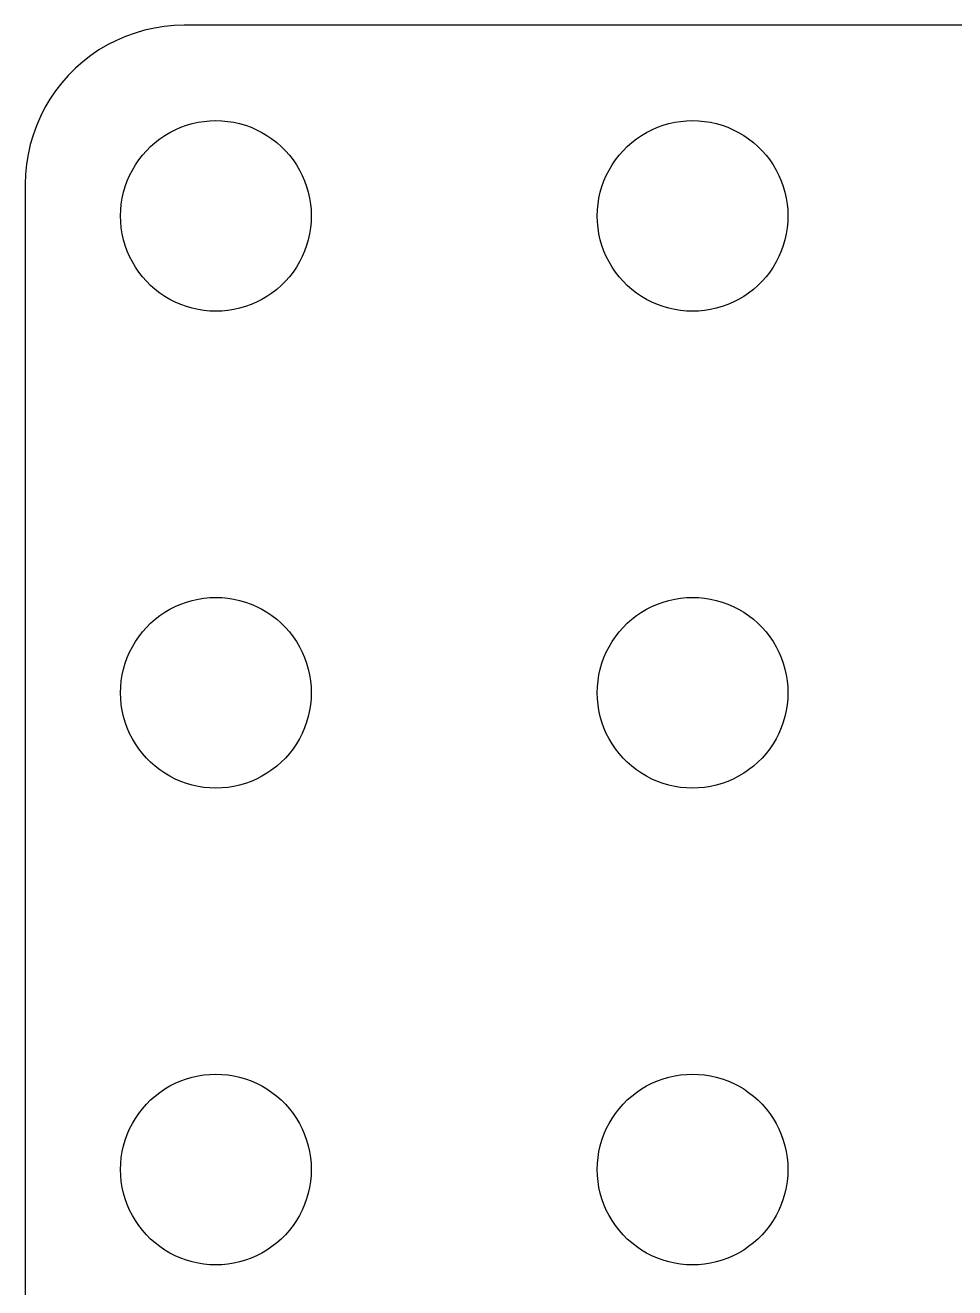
# Model space of a CAD drawing. Header units: metres. Extents: x -58 to 58, y -36 to 36.
# Drawn here: x -58.5 to -29.25, y -3.72 to 36 of the extents above; entities that cross this region are included whole.
import ezdxf

# ---------------------------------------------------------------- set-up
doc = ezdxf.new("R2010")
doc.units = ezdxf.units.M

msp = doc.modelspace()

# ---------------------------------------------------------------- linework, layer by layer
for p, q in [((-55.0451, 35.7553), (-55.3406, 35.6489)), ((-54.7435, 35.8429), (-55.0451, 35.7553)), ((-54.4369, 35.9114), (-54.7435, 35.8429)), ((-54.1267, 35.9606), (-54.4369, 35.9114)), ((-53.8139, 35.9901), (-54.1267, 35.9606)), ((-53.5, 36), (-53.8139, 35.9901)), ((53.5, 36), (-53.5, 36)), ((-55.9088, 35.3815), (-56.1791, 35.2216)), ((-55.6289, 35.5241), (-55.9088, 35.3815)), ((-55.3406, 35.6489), (-55.6289, 35.5241)), ((-56.4389, 35.0451), (-56.6871, 34.8526)), ((-56.1791, 35.2216), (-56.4389, 35.0451)), ((-56.9227, 34.6448), (-57.1448, 34.4227)), ((-56.6871, 34.8526), (-56.9227, 34.6448)), ((-57.3526, 34.1871), (-57.5451, 33.9389)), ((-57.1448, 34.4227), (-57.3526, 34.1871)), ((-57.5451, 33.9389), (-57.7216, 33.6791)), ((-57.8815, 33.4088), (-58.0241, 33.1289)), ((-57.7216, 33.6791), (-57.8815, 33.4088)), ((-58.0241, 33.1289), (-58.1489, 32.8406)), ((-53.0621, 32.9469), (-52.876, 32.9763)), ((-52.876, 32.9763), (-52.6884, 32.9941)), ((-52.6884, 32.9941), (-52.5, 33)), ((-52.5, 33), (-52.3116, 32.9941)), ((-52.3116, 32.9941), (-52.124, 32.9763)), ((-52.124, 32.9763), (-51.9379, 32.9469)), ((-38.0621, 32.9469), (-37.876, 32.9763)), ((-37.876, 32.9763), (-37.6884, 32.9941)), ((-37.6884, 32.9941), (-37.5, 33)), ((-37.5, 33), (-37.3116, 32.9941)), ((-37.3116, 32.9941), (-37.124, 32.9763)), ((-37.124, 32.9763), (-36.9379, 32.9469)), ((-58.1489, 32.8406), (-58.2553, 32.5451)), ((-54.1075, 32.533), (-53.9453, 32.6289)), ((-53.9453, 32.6289), (-53.7773, 32.7145)), ((-53.7773, 32.7145), (-53.6044, 32.7893)), ((-53.6044, 32.7893), (-53.427, 32.8532)), ((-53.427, 32.8532), (-53.2461, 32.9057)), ((-53.2461, 32.9057), (-53.0621, 32.9469)), ((-51.9379, 32.9469), (-51.7539, 32.9057)), ((-51.7539, 32.9057), (-51.5729, 32.8532)), ((-51.5729, 32.8532), (-51.3956, 32.7893)), ((-51.3956, 32.7893), (-51.2227, 32.7145)), ((-51.2227, 32.7145), (-51.0547, 32.6289)), ((-51.0547, 32.6289), (-50.8925, 32.533)), ((-39.1075, 32.533), (-38.9453, 32.6289)), ((-38.9453, 32.6289), (-38.7773, 32.7145)), ((-38.7773, 32.7145), (-38.6044, 32.7893)), ((-38.6044, 32.7893), (-38.427, 32.8532)), ((-38.427, 32.8532), (-38.2461, 32.9057)), ((-38.2461, 32.9057), (-38.0621, 32.9469)), ((-36.9379, 32.9469), (-36.7539, 32.9057)), ((-36.7539, 32.9057), (-36.5729, 32.8532)), ((-36.5729, 32.8532), (-36.3956, 32.7893)), ((-36.3956, 32.7893), (-36.2227, 32.7145)), ((-36.2227, 32.7145), (-36.0547, 32.6289)), ((-36.0547, 32.6289), (-35.8925, 32.533)), ((-58.3429, 32.2435), (-58.4114, 31.9369)), ((-58.2553, 32.5451), (-58.3429, 32.2435)), ((-54.6869, 32.0536), (-54.5536, 32.1869)), ((-54.5536, 32.1869), (-54.4123, 32.3115)), ((-54.4123, 32.3115), (-54.2634, 32.427)), ((-54.2634, 32.427), (-54.1075, 32.533)), ((-50.8925, 32.533), (-50.7366, 32.427)), ((-50.7366, 32.427), (-50.5877, 32.3115)), ((-50.5877, 32.3115), (-50.4464, 32.1869)), ((-50.4464, 32.1869), (-50.3131, 32.0536)), ((-39.6869, 32.0536), (-39.5536, 32.1869)), ((-39.5536, 32.1869), (-39.4123, 32.3115)), ((-39.4123, 32.3115), (-39.2634, 32.427)), ((-39.2634, 32.427), (-39.1075, 32.533)), ((-35.8925, 32.533), (-35.7366, 32.427)), ((-35.7366, 32.427), (-35.5877, 32.3115)), ((-35.5877, 32.3115), (-35.4464, 32.1869)), ((-35.4464, 32.1869), (-35.3131, 32.0536)), ((-58.4114, 31.9369), (-58.4606, 31.6267)), ((-54.927, 31.7634), (-54.8115, 31.9123)), ((-54.8115, 31.9123), (-54.6869, 32.0536)), ((-50.3131, 32.0536), (-50.1885, 31.9123)), ((-50.1885, 31.9123), (-50.0729, 31.7634)), ((-39.927, 31.7634), (-39.8115, 31.9123)), ((-39.8115, 31.9123), (-39.6869, 32.0536)), ((-35.3131, 32.0536), (-35.1885, 31.9123)), ((-35.1885, 31.9123), (-35.0729, 31.7634)), ((-58.4606, 31.6267), (-58.4901, 31.3139)), ((-55.2145, 31.2773), (-55.1289, 31.4453)), ((-55.1289, 31.4453), (-55.033, 31.6075)), ((-55.033, 31.6075), (-54.927, 31.7634)), ((-50.0729, 31.7634), (-49.967, 31.6075)), ((-49.967, 31.6075), (-49.8711, 31.4453)), ((-49.8711, 31.4453), (-49.7855, 31.2773)), ((-40.2145, 31.2773), (-40.1289, 31.4453)), ((-40.1289, 31.4453), (-40.033, 31.6075)), ((-40.033, 31.6075), (-39.927, 31.7634)), ((-35.0729, 31.7634), (-34.967, 31.6075)), ((-34.967, 31.6075), (-34.8711, 31.4453)), ((-34.8711, 31.4453), (-34.7855, 31.2773)), ((-58.4901, 31.3139), (-58.5, 31)), ((-58.5, 31), (-58.5, -31)), ((-55.3532, 30.927), (-55.2893, 31.1044)), ((-55.2893, 31.1044), (-55.2145, 31.2773)), ((-49.7855, 31.2773), (-49.7107, 31.1044)), ((-49.7107, 31.1044), (-49.6468, 30.927)), ((-40.3532, 30.927), (-40.2893, 31.1044)), ((-40.2893, 31.1044), (-40.2145, 31.2773)), ((-34.7855, 31.2773), (-34.7107, 31.1044)), ((-34.7107, 31.1044), (-34.6468, 30.927)), ((-55.4469, 30.5621), (-55.4057, 30.7461)), ((-55.4057, 30.7461), (-55.3532, 30.927)), ((-49.6468, 30.927), (-49.5942, 30.7461)), ((-49.5942, 30.7461), (-49.5531, 30.5621)), ((-40.4469, 30.5621), (-40.4057, 30.7461)), ((-40.4057, 30.7461), (-40.3532, 30.927)), ((-34.6468, 30.927), (-34.5942, 30.7461)), ((-34.5942, 30.7461), (-34.5531, 30.5621)), ((-55.5, 30), (-55.4941, 30.1884)), ((-55.4941, 30.1884), (-55.4763, 30.376)), ((-55.4763, 30.376), (-55.4469, 30.5621)), ((-49.5531, 30.5621), (-49.5237, 30.376)), ((-49.5237, 30.376), (-49.5059, 30.1884)), ((-49.5059, 30.1884), (-49.5, 30)), ((-40.5, 30), (-40.4941, 30.1884)), ((-40.4941, 30.1884), (-40.4763, 30.376)), ((-40.4763, 30.376), (-40.4469, 30.5621)), ((-34.5531, 30.5621), (-34.5237, 30.376)), ((-34.5237, 30.376), (-34.5059, 30.1884)), ((-34.5059, 30.1884), (-34.5, 30)), ((-55.4941, 29.8116), (-55.5, 30)), ((-55.4763, 29.624), (-55.4941, 29.8116)), ((-49.5059, 29.8116), (-49.5237, 29.624)), ((-49.5, 30), (-49.5059, 29.8116)), ((-40.4941, 29.8116), (-40.5, 30)), ((-40.4763, 29.624), (-40.4941, 29.8116)), ((-34.5059, 29.8116), (-34.5237, 29.624)), ((-34.5, 30), (-34.5059, 29.8116)), ((-55.4469, 29.4379), (-55.4763, 29.624)), ((-55.4057, 29.2539), (-55.4469, 29.4379)), ((-49.5531, 29.4379), (-49.5942, 29.2539)), ((-49.5237, 29.624), (-49.5531, 29.4379)), ((-40.4469, 29.4379), (-40.4763, 29.624)), ((-40.4057, 29.2539), (-40.4469, 29.4379)), ((-34.5531, 29.4379), (-34.5942, 29.2539)), ((-34.5237, 29.624), (-34.5531, 29.4379)), ((-55.3532, 29.0729), (-55.4057, 29.2539)), ((-55.2893, 28.8956), (-55.3532, 29.0729)), ((-49.6468, 29.0729), (-49.7107, 28.8956)), ((-49.5942, 29.2539), (-49.6468, 29.0729)), ((-40.3532, 29.0729), (-40.4057, 29.2539)), ((-40.2893, 28.8956), (-40.3532, 29.0729)), ((-34.6468, 29.0729), (-34.7107, 28.8956)), ((-34.5942, 29.2539), (-34.6468, 29.0729)), ((-55.2145, 28.7227), (-55.2893, 28.8956)), ((-55.1289, 28.5547), (-55.2145, 28.7227)), ((-49.7855, 28.7227), (-49.8711, 28.5547)), ((-49.7107, 28.8956), (-49.7855, 28.7227)), ((-40.2145, 28.7227), (-40.2893, 28.8956)), ((-40.1289, 28.5547), (-40.2145, 28.7227)), ((-34.7855, 28.7227), (-34.8711, 28.5547)), ((-34.7107, 28.8956), (-34.7855, 28.7227)), ((-55.033, 28.3925), (-55.1289, 28.5547)), ((-54.927, 28.2366), (-55.033, 28.3925)), ((-54.8115, 28.0877), (-54.927, 28.2366)), ((-50.0729, 28.2366), (-50.1885, 28.0877)), ((-49.967, 28.3925), (-50.0729, 28.2366)), ((-49.8711, 28.5547), (-49.967, 28.3925)), ((-40.033, 28.3925), (-40.1289, 28.5547)), ((-39.927, 28.2366), (-40.033, 28.3925)), ((-39.8115, 28.0877), (-39.927, 28.2366)), ((-35.0729, 28.2366), (-35.1885, 28.0877)), ((-34.967, 28.3925), (-35.0729, 28.2366)), ((-34.8711, 28.5547), (-34.967, 28.3925)), ((-54.6869, 27.9464), (-54.8115, 28.0877)), ((-54.5536, 27.8131), (-54.6869, 27.9464)), ((-54.4123, 27.6884), (-54.5536, 27.8131)), ((-50.4464, 27.8131), (-50.5877, 27.6884)), ((-50.3131, 27.9464), (-50.4464, 27.8131)), ((-50.1885, 28.0877), (-50.3131, 27.9464)), ((-39.6869, 27.9464), (-39.8115, 28.0877)), ((-39.5536, 27.8131), (-39.6869, 27.9464)), ((-39.4123, 27.6884), (-39.5536, 27.8131)), ((-35.4464, 27.8131), (-35.5877, 27.6884)), ((-35.3131, 27.9464), (-35.4464, 27.8131)), ((-35.1885, 28.0877), (-35.3131, 27.9464)), ((-54.2634, 27.5729), (-54.4123, 27.6884)), ((-54.1075, 27.467), (-54.2634, 27.5729)), ((-53.9453, 27.3711), (-54.1075, 27.467)), ((-50.8925, 27.467), (-51.0547, 27.3711)), ((-50.7366, 27.5729), (-50.8925, 27.467)), ((-50.5877, 27.6884), (-50.7366, 27.5729)), ((-39.2634, 27.5729), (-39.4123, 27.6884)), ((-39.1075, 27.467), (-39.2634, 27.5729)), ((-38.9453, 27.3711), (-39.1075, 27.467)), ((-35.8925, 27.467), (-36.0547, 27.3711)), ((-35.7366, 27.5729), (-35.8925, 27.467)), ((-35.5877, 27.6884), (-35.7366, 27.5729)), ((-53.7773, 27.2855), (-53.9453, 27.3711)), ((-53.6044, 27.2107), (-53.7773, 27.2855)), ((-53.427, 27.1468), (-53.6044, 27.2107)), ((-53.2461, 27.0942), (-53.427, 27.1468)), ((-53.0621, 27.0531), (-53.2461, 27.0942)), ((-52.876, 27.0237), (-53.0621, 27.0531)), ((-52.6884, 27.0059), (-52.876, 27.0237)), ((-52.124, 27.0237), (-52.3116, 27.0059)), ((-51.9379, 27.0531), (-52.124, 27.0237)), ((-51.7539, 27.0942), (-51.9379, 27.0531)), ((-51.5729, 27.1468), (-51.7539, 27.0942)), ((-51.3956, 27.2107), (-51.5729, 27.1468)), ((-51.2227, 27.2855), (-51.3956, 27.2107)), ((-51.0547, 27.3711), (-51.2227, 27.2855)), ((-38.7773, 27.2855), (-38.9453, 27.3711)), ((-38.6044, 27.2107), (-38.7773, 27.2855)), ((-38.427, 27.1468), (-38.6044, 27.2107)), ((-38.2461, 27.0942), (-38.427, 27.1468)), ((-38.0621, 27.0531), (-38.2461, 27.0942)), ((-37.876, 27.0237), (-38.0621, 27.0531)), ((-37.6884, 27.0059), (-37.876, 27.0237)), ((-37.124, 27.0237), (-37.3116, 27.0059)), ((-36.9379, 27.0531), (-37.124, 27.0237)), ((-36.7539, 27.0942), (-36.9379, 27.0531)), ((-36.5729, 27.1468), (-36.7539, 27.0942)), ((-36.3956, 27.2107), (-36.5729, 27.1468)), ((-36.2227, 27.2855), (-36.3956, 27.2107)), ((-36.0547, 27.3711), (-36.2227, 27.2855)), ((-52.5, 27), (-52.6884, 27.0059)), ((-52.3116, 27.0059), (-52.5, 27)), ((-37.5, 27), (-37.6884, 27.0059)), ((-37.3116, 27.0059), (-37.5, 27)), ((-53.427, 17.8532), (-53.2461, 17.9057)), ((-53.2461, 17.9057), (-53.0621, 17.9469)), ((-53.0621, 17.9469), (-52.876, 17.9763)), ((-52.876, 17.9763), (-52.6884, 17.9941)), ((-52.6884, 17.9941), (-52.5, 18)), ((-52.5, 18), (-52.3116, 17.9941)), ((-52.3116, 17.9941), (-52.124, 17.9763)), ((-52.124, 17.9763), (-51.9379, 17.9469)), ((-51.9379, 17.9469), (-51.7539, 17.9057)), ((-51.7539, 17.9057), (-51.5729, 17.8532)), ((-38.427, 17.8532), (-38.2461, 17.9057)), ((-38.2461, 17.9057), (-38.0621, 17.9469)), ((-38.0621, 17.9469), (-37.876, 17.9763)), ((-37.876, 17.9763), (-37.6884, 17.9941)), ((-37.6884, 17.9941), (-37.5, 18)), ((-37.5, 18), (-37.3116, 17.9941)), ((-37.3116, 17.9941), (-37.124, 17.9763)), ((-37.124, 17.9763), (-36.9379, 17.9469)), ((-36.9379, 17.9469), (-36.7539, 17.9057)), ((-36.7539, 17.9057), (-36.5729, 17.8532)), ((-54.2634, 17.427), (-54.1075, 17.533)), ((-54.1075, 17.533), (-53.9453, 17.6289)), ((-53.9453, 17.6289), (-53.7773, 17.7145)), ((-53.7773, 17.7145), (-53.6044, 17.7893)), ((-53.6044, 17.7893), (-53.427, 17.8532)), ((-51.5729, 17.8532), (-51.3956, 17.7893)), ((-51.3956, 17.7893), (-51.2227, 17.7145)), ((-51.2227, 17.7145), (-51.0547, 17.6289)), ((-51.0547, 17.6289), (-50.8925, 17.533)), ((-50.8925, 17.533), (-50.7366, 17.427)), ((-39.2634, 17.427), (-39.1075, 17.533)), ((-39.1075, 17.533), (-38.9453, 17.6289)), ((-38.9453, 17.6289), (-38.7773, 17.7145)), ((-38.7773, 17.7145), (-38.6044, 17.7893)), ((-38.6044, 17.7893), (-38.427, 17.8532)), ((-36.5729, 17.8532), (-36.3956, 17.7893)), ((-36.3956, 17.7893), (-36.2227, 17.7145)), ((-36.2227, 17.7145), (-36.0547, 17.6289)), ((-36.0547, 17.6289), (-35.8925, 17.533)), ((-35.8925, 17.533), (-35.7366, 17.427)), ((-54.6869, 17.0536), (-54.5536, 17.1869)), ((-54.5536, 17.1869), (-54.4123, 17.3115)), ((-54.4123, 17.3115), (-54.2634, 17.427)), ((-50.7366, 17.427), (-50.5877, 17.3115)), ((-50.5877, 17.3115), (-50.4464, 17.1869)), ((-50.4464, 17.1869), (-50.3131, 17.0536)), ((-39.6869, 17.0536), (-39.5536, 17.1869)), ((-39.5536, 17.1869), (-39.4123, 17.3115)), ((-39.4123, 17.3115), (-39.2634, 17.427)), ((-35.7366, 17.427), (-35.5877, 17.3115)), ((-35.5877, 17.3115), (-35.4464, 17.1869)), ((-35.4464, 17.1869), (-35.3131, 17.0536)), ((-55.033, 16.6075), (-54.927, 16.7634)), ((-54.927, 16.7634), (-54.8115, 16.9123)), ((-54.8115, 16.9123), (-54.6869, 17.0536)), ((-50.3131, 17.0536), (-50.1885, 16.9123)), ((-50.1885, 16.9123), (-50.0729, 16.7634)), ((-50.0729, 16.7634), (-49.967, 16.6075)), ((-40.033, 16.6075), (-39.927, 16.7634)), ((-39.927, 16.7634), (-39.8115, 16.9123)), ((-39.8115, 16.9123), (-39.6869, 17.0536)), ((-35.3131, 17.0536), (-35.1885, 16.9123)), ((-35.1885, 16.9123), (-35.0729, 16.7634)), ((-35.0729, 16.7634), (-34.967, 16.6075)), ((-55.2145, 16.2773), (-55.1289, 16.4453)), ((-55.1289, 16.4453), (-55.033, 16.6075)), ((-49.967, 16.6075), (-49.8711, 16.4453)), ((-49.8711, 16.4453), (-49.7855, 16.2773)), ((-40.2145, 16.2773), (-40.1289, 16.4453)), ((-40.1289, 16.4453), (-40.033, 16.6075)), ((-34.967, 16.6075), (-34.8711, 16.4453)), ((-34.8711, 16.4453), (-34.7855, 16.2773)), ((-55.4057, 15.7461), (-55.3532, 15.927)), ((-55.3532, 15.927), (-55.2893, 16.1044)), ((-55.2893, 16.1044), (-55.2145, 16.2773)), ((-49.7855, 16.2773), (-49.7107, 16.1044)), ((-49.7107, 16.1044), (-49.6468, 15.927)), ((-49.6468, 15.927), (-49.5942, 15.7461)), ((-40.4057, 15.7461), (-40.3532, 15.927)), ((-40.3532, 15.927), (-40.2893, 16.1044)), ((-40.2893, 16.1044), (-40.2145, 16.2773)), ((-34.7855, 16.2773), (-34.7107, 16.1044)), ((-34.7107, 16.1044), (-34.6468, 15.927)), ((-34.6468, 15.927), (-34.5942, 15.7461)), ((-55.4763, 15.376), (-55.4469, 15.5621)), ((-55.4469, 15.5621), (-55.4057, 15.7461)), ((-49.5942, 15.7461), (-49.5531, 15.5621)), ((-49.5531, 15.5621), (-49.5237, 15.376)), ((-40.4763, 15.376), (-40.4469, 15.5621)), ((-40.4469, 15.5621), (-40.4057, 15.7461)), ((-34.5942, 15.7461), (-34.5531, 15.5621)), ((-34.5531, 15.5621), (-34.5237, 15.376)), ((-55.5, 15), (-55.4941, 15.1884)), ((-55.4941, 15.1884), (-55.4763, 15.376)), ((-49.5237, 15.376), (-49.5059, 15.1884)), ((-49.5059, 15.1884), (-49.5, 15)), ((-40.5, 15), (-40.4941, 15.1884)), ((-40.4941, 15.1884), (-40.4763, 15.376)), ((-34.5237, 15.376), (-34.5059, 15.1884)), ((-34.5059, 15.1884), (-34.5, 15)), ((-55.4941, 14.8116), (-55.5, 15)), ((-55.4763, 14.624), (-55.4941, 14.8116)), ((-49.5059, 14.8116), (-49.5237, 14.624)), ((-49.5, 15), (-49.5059, 14.8116)), ((-40.4941, 14.8116), (-40.5, 15)), ((-40.4763, 14.624), (-40.4941, 14.8116)), ((-34.5059, 14.8116), (-34.5237, 14.624)), ((-34.5, 15), (-34.5059, 14.8116)), ((-55.4469, 14.4379), (-55.4763, 14.624)), ((-55.4057, 14.2539), (-55.4469, 14.4379)), ((-49.5531, 14.4379), (-49.5942, 14.2539)), ((-49.5237, 14.624), (-49.5531, 14.4379)), ((-40.4469, 14.4379), (-40.4763, 14.624)), ((-40.4057, 14.2539), (-40.4469, 14.4379)), ((-34.5531, 14.4379), (-34.5942, 14.2539)), ((-34.5237, 14.624), (-34.5531, 14.4379)), ((-55.3532, 14.0729), (-55.4057, 14.2539)), ((-55.2893, 13.8956), (-55.3532, 14.0729)), ((-49.6468, 14.0729), (-49.7107, 13.8956)), ((-49.5942, 14.2539), (-49.6468, 14.0729)), ((-40.3532, 14.0729), (-40.4057, 14.2539)), ((-40.2893, 13.8956), (-40.3532, 14.0729)), ((-34.6468, 14.0729), (-34.7107, 13.8956)), ((-34.5942, 14.2539), (-34.6468, 14.0729)), ((-55.2145, 13.7227), (-55.2893, 13.8956)), ((-55.1289, 13.5547), (-55.2145, 13.7227)), ((-55.033, 13.3925), (-55.1289, 13.5547)), ((-49.8711, 13.5547), (-49.967, 13.3925)), ((-49.7855, 13.7227), (-49.8711, 13.5547)), ((-49.7107, 13.8956), (-49.7855, 13.7227)), ((-40.2145, 13.7227), (-40.2893, 13.8956)), ((-40.1289, 13.5547), (-40.2145, 13.7227)), ((-40.033, 13.3925), (-40.1289, 13.5547)), ((-34.8711, 13.5547), (-34.967, 13.3925)), ((-34.7855, 13.7227), (-34.8711, 13.5547)), ((-34.7107, 13.8956), (-34.7855, 13.7227)), ((-54.927, 13.2366), (-55.033, 13.3925)), ((-54.8115, 13.0877), (-54.927, 13.2366)), ((-50.0729, 13.2366), (-50.1885, 13.0877)), ((-49.967, 13.3925), (-50.0729, 13.2366)), ((-39.927, 13.2366), (-40.033, 13.3925)), ((-39.8115, 13.0877), (-39.927, 13.2366)), ((-35.0729, 13.2366), (-35.1885, 13.0877)), ((-34.967, 13.3925), (-35.0729, 13.2366)), ((-54.6869, 12.9464), (-54.8115, 13.0877)), ((-54.5536, 12.8131), (-54.6869, 12.9464)), ((-54.4123, 12.6884), (-54.5536, 12.8131)), ((-50.4464, 12.8131), (-50.5877, 12.6884)), ((-50.3131, 12.9464), (-50.4464, 12.8131)), ((-50.1885, 13.0877), (-50.3131, 12.9464)), ((-39.6869, 12.9464), (-39.8115, 13.0877)), ((-39.5536, 12.8131), (-39.6869, 12.9464)), ((-39.4123, 12.6884), (-39.5536, 12.8131)), ((-35.4464, 12.8131), (-35.5877, 12.6884)), ((-35.3131, 12.9464), (-35.4464, 12.8131)), ((-35.1885, 13.0877), (-35.3131, 12.9464)), ((-54.2634, 12.5729), (-54.4123, 12.6884)), ((-54.1075, 12.467), (-54.2634, 12.5729)), ((-53.9453, 12.3711), (-54.1075, 12.467)), ((-53.7773, 12.2855), (-53.9453, 12.3711)), ((-51.0547, 12.3711), (-51.2227, 12.2855)), ((-50.8925, 12.467), (-51.0547, 12.3711)), ((-50.7366, 12.5729), (-50.8925, 12.467)), ((-50.5877, 12.6884), (-50.7366, 12.5729)), ((-39.2634, 12.5729), (-39.4123, 12.6884)), ((-39.1075, 12.467), (-39.2634, 12.5729)), ((-38.9453, 12.3711), (-39.1075, 12.467)), ((-38.7773, 12.2855), (-38.9453, 12.3711)), ((-36.0547, 12.3711), (-36.2227, 12.2855)), ((-35.8925, 12.467), (-36.0547, 12.3711)), ((-35.7366, 12.5729), (-35.8925, 12.467)), ((-35.5877, 12.6884), (-35.7366, 12.5729)), ((-53.6044, 12.2107), (-53.7773, 12.2855)), ((-53.427, 12.1468), (-53.6044, 12.2107)), ((-53.2461, 12.0942), (-53.427, 12.1468)), ((-53.0621, 12.0531), (-53.2461, 12.0942)), ((-52.876, 12.0237), (-53.0621, 12.0531)), ((-52.6884, 12.0059), (-52.876, 12.0237)), ((-52.5, 12), (-52.6884, 12.0059)), ((-52.3116, 12.0059), (-52.5, 12)), ((-52.124, 12.0237), (-52.3116, 12.0059)), ((-51.9379, 12.0531), (-52.124, 12.0237)), ((-51.7539, 12.0942), (-51.9379, 12.0531)), ((-51.5729, 12.1468), (-51.7539, 12.0942)), ((-51.3956, 12.2107), (-51.5729, 12.1468)), ((-51.2227, 12.2855), (-51.3956, 12.2107)), ((-38.6044, 12.2107), (-38.7773, 12.2855)), ((-38.427, 12.1468), (-38.6044, 12.2107)), ((-38.2461, 12.0942), (-38.427, 12.1468)), ((-38.0621, 12.0531), (-38.2461, 12.0942)), ((-37.876, 12.0237), (-38.0621, 12.0531)), ((-37.6884, 12.0059), (-37.876, 12.0237)), ((-37.5, 12), (-37.6884, 12.0059)), ((-37.3116, 12.0059), (-37.5, 12)), ((-37.124, 12.0237), (-37.3116, 12.0059)), ((-36.9379, 12.0531), (-37.124, 12.0237)), ((-36.7539, 12.0942), (-36.9379, 12.0531)), ((-36.5729, 12.1468), (-36.7539, 12.0942)), ((-36.3956, 12.2107), (-36.5729, 12.1468)), ((-36.2227, 12.2855), (-36.3956, 12.2107)), ((-53.7773, 2.71448), (-53.6044, 2.78932)), ((-53.6044, 2.78932), (-53.427, 2.85316)), ((-53.427, 2.85316), (-53.2461, 2.90575)), ((-53.2461, 2.90575), (-53.0621, 2.94685)), ((-53.0621, 2.94685), (-52.876, 2.97633)), ((-52.876, 2.97633), (-52.6884, 2.99408)), ((-52.6884, 2.99408), (-52.5, 3)), ((-52.5, 3), (-52.3116, 2.99408)), ((-52.3116, 2.99408), (-52.124, 2.97633)), ((-52.124, 2.97633), (-51.9379, 2.94685)), ((-51.9379, 2.94685), (-51.7539, 2.90575)), ((-51.7539, 2.90575), (-51.5729, 2.85316)), ((-51.5729, 2.85316), (-51.3956, 2.78932)), ((-51.3956, 2.78932), (-51.2227, 2.71448)), ((-38.7773, 2.71448), (-38.6044, 2.78932)), ((-38.6044, 2.78932), (-38.427, 2.85316)), ((-38.427, 2.85316), (-38.2461, 2.90575)), ((-38.2461, 2.90575), (-38.0621, 2.94685)), ((-38.0621, 2.94685), (-37.876, 2.97633)), ((-37.876, 2.97633), (-37.6884, 2.99408)), ((-37.6884, 2.99408), (-37.5, 3)), ((-37.5, 3), (-37.3116, 2.99408)), ((-37.3116, 2.99408), (-37.124, 2.97633)), ((-37.124, 2.97633), (-36.9379, 2.94685)), ((-36.9379, 2.94685), (-36.7539, 2.90575)), ((-36.7539, 2.90575), (-36.5729, 2.85316)), ((-36.5729, 2.85316), (-36.3956, 2.78932)), ((-36.3956, 2.78932), (-36.2227, 2.71448)), ((-54.4123, 2.31154), (-54.2634, 2.42705)), ((-54.2634, 2.42705), (-54.1075, 2.53297)), ((-54.1075, 2.53297), (-53.9453, 2.62891)), ((-53.9453, 2.62891), (-53.7773, 2.71448)), ((-51.2227, 2.71448), (-51.0547, 2.62891)), ((-51.0547, 2.62891), (-50.8925, 2.53297)), ((-50.8925, 2.53297), (-50.7366, 2.42705)), ((-50.7366, 2.42705), (-50.5877, 2.31154)), ((-39.4123, 2.31154), (-39.2634, 2.42705)), ((-39.2634, 2.42705), (-39.1075, 2.53297)), ((-39.1075, 2.53297), (-38.9453, 2.62891)), ((-38.9453, 2.62891), (-38.7773, 2.71448)), ((-36.2227, 2.71448), (-36.0547, 2.62891)), ((-36.0547, 2.62891), (-35.8925, 2.53297)), ((-35.8925, 2.53297), (-35.7366, 2.42705)), ((-35.7366, 2.42705), (-35.5877, 2.31154)), ((-54.8115, 1.91226), (-54.6869, 2.05363)), ((-54.6869, 2.05363), (-54.5536, 2.1869)), ((-54.5536, 2.1869), (-54.4123, 2.31154)), ((-50.5877, 2.31154), (-50.4464, 2.1869)), ((-50.4464, 2.1869), (-50.3131, 2.05363)), ((-50.3131, 2.05363), (-50.1885, 1.91226)), ((-39.8115, 1.91226), (-39.6869, 2.05363)), ((-39.6869, 2.05363), (-39.5536, 2.1869)), ((-39.5536, 2.1869), (-39.4123, 2.31154)), ((-35.5877, 2.31154), (-35.4464, 2.1869)), ((-35.4464, 2.1869), (-35.3131, 2.05363)), ((-35.3131, 2.05363), (-35.1885, 1.91226)), ((-55.1289, 1.44525), (-55.033, 1.60747)), ((-55.033, 1.60747), (-54.927, 1.76335)), ((-54.927, 1.76335), (-54.8115, 1.91226)), ((-50.1885, 1.91226), (-50.0729, 1.76335)), ((-50.0729, 1.76335), (-49.967, 1.60747)), ((-49.967, 1.60747), (-49.8711, 1.44525)), ((-40.1289, 1.44525), (-40.033, 1.60747)), ((-40.033, 1.60747), (-39.927, 1.76335)), ((-39.927, 1.76335), (-39.8115, 1.91226)), ((-35.1885, 1.91226), (-35.0729, 1.76335)), ((-35.0729, 1.76335), (-34.967, 1.60747)), ((-34.967, 1.60747), (-34.8711, 1.44525)), ((-55.2893, 1.10437), (-55.2145, 1.27733)), ((-55.2145, 1.27733), (-55.1289, 1.44525)), ((-49.8711, 1.44525), (-49.7855, 1.27733)), ((-49.7855, 1.27733), (-49.7107, 1.10437)), ((-40.2893, 1.10437), (-40.2145, 1.27733)), ((-40.2145, 1.27733), (-40.1289, 1.44525)), ((-34.8711, 1.44525), (-34.7855, 1.27733)), ((-34.7855, 1.27733), (-34.7107, 1.10437)), ((-55.4057, 0.74606), (-55.3532, 0.92705)), ((-55.3532, 0.92705), (-55.2893, 1.10437)), ((-49.7107, 1.10437), (-49.6468, 0.92705)), ((-49.6468, 0.92705), (-49.5942, 0.74606)), ((-40.4057, 0.74606), (-40.3532, 0.92705)), ((-40.3532, 0.92705), (-40.2893, 1.10437)), ((-34.7107, 1.10437), (-34.6468, 0.92705)), ((-34.6468, 0.92705), (-34.5942, 0.74606)), ((-55.4763, 0.37599), (-55.4469, 0.56213)), ((-55.4469, 0.56213), (-55.4057, 0.74606)), ((-49.5942, 0.74606), (-49.5531, 0.56213)), ((-49.5531, 0.56213), (-49.5237, 0.37599)), ((-40.4763, 0.37599), (-40.4469, 0.56213)), ((-40.4469, 0.56213), (-40.4057, 0.74606)), ((-34.5942, 0.74606), (-34.5531, 0.56213)), ((-34.5531, 0.56213), (-34.5237, 0.37599)), ((-55.5, 0), (-55.4941, 0.18837)), ((-55.4941, -0.18837), (-55.5, 0)), ((-55.4941, 0.18837), (-55.4763, 0.37599)), ((-49.5237, 0.37599), (-49.5059, 0.18837)), ((-49.5059, 0.18837), (-49.5, 0)), ((-49.5, 0), (-49.5059, -0.18837)), ((-40.5, 0), (-40.4941, 0.18837)), ((-40.4941, -0.18837), (-40.5, 0)), ((-40.4941, 0.18837), (-40.4763, 0.37599)), ((-34.5237, 0.37599), (-34.5059, 0.18837)), ((-34.5059, 0.18837), (-34.5, 0)), ((-34.5, 0), (-34.5059, -0.18837)), ((-55.4763, -0.37599), (-55.4941, -0.18837)), ((-55.4469, -0.56213), (-55.4763, -0.37599)), ((-49.5237, -0.37599), (-49.5531, -0.56213)), ((-49.5059, -0.18837), (-49.5237, -0.37599)), ((-40.4763, -0.37599), (-40.4941, -0.18837)), ((-40.4469, -0.56213), (-40.4763, -0.37599)), ((-34.5237, -0.37599), (-34.5531, -0.56213)), ((-34.5059, -0.18837), (-34.5237, -0.37599)), ((-55.4057, -0.74606), (-55.4469, -0.56213)), ((-55.3532, -0.92705), (-55.4057, -0.74606)), ((-49.5942, -0.74606), (-49.6468, -0.92705)), ((-49.5531, -0.56213), (-49.5942, -0.74606)), ((-40.4057, -0.74606), (-40.4469, -0.56213)), ((-40.3532, -0.92705), (-40.4057, -0.74606)), ((-34.5942, -0.74606), (-34.6468, -0.92705)), ((-34.5531, -0.56213), (-34.5942, -0.74606)), ((-55.2893, -1.10437), (-55.3532, -0.92705)), ((-55.2145, -1.27733), (-55.2893, -1.10437)), ((-49.7107, -1.10437), (-49.7855, -1.27733)), ((-49.6468, -0.92705), (-49.7107, -1.10437)), ((-40.2893, -1.10437), (-40.3532, -0.92705)), ((-40.2145, -1.27733), (-40.2893, -1.10437)), ((-34.7107, -1.10437), (-34.7855, -1.27733)), ((-34.6468, -0.92705), (-34.7107, -1.10437)), ((-55.1289, -1.44525), (-55.2145, -1.27733)), ((-55.033, -1.60747), (-55.1289, -1.44525)), ((-49.8711, -1.44525), (-49.967, -1.60747)), ((-49.7855, -1.27733), (-49.8711, -1.44525)), ((-40.1289, -1.44525), (-40.2145, -1.27733)), ((-40.033, -1.60747), (-40.1289, -1.44525)), ((-34.8711, -1.44525), (-34.967, -1.60747)), ((-34.7855, -1.27733), (-34.8711, -1.44525)), ((-54.927, -1.76335), (-55.033, -1.60747)), ((-54.8115, -1.91226), (-54.927, -1.76335)), ((-54.6869, -2.05363), (-54.8115, -1.91226)), ((-50.1885, -1.91226), (-50.3131, -2.05363)), ((-50.0729, -1.76335), (-50.1885, -1.91226)), ((-49.967, -1.60747), (-50.0729, -1.76335)), ((-39.927, -1.76335), (-40.033, -1.60747)), ((-39.8115, -1.91226), (-39.927, -1.76335)), ((-39.6869, -2.05363), (-39.8115, -1.91226)), ((-35.1885, -1.91226), (-35.3131, -2.05363)), ((-35.0729, -1.76335), (-35.1885, -1.91226)), ((-34.967, -1.60747), (-35.0729, -1.76335)), ((-54.5536, -2.1869), (-54.6869, -2.05363)), ((-54.4123, -2.31154), (-54.5536, -2.1869)), ((-54.2634, -2.42705), (-54.4123, -2.31154)), ((-50.5877, -2.31154), (-50.7366, -2.42705)), ((-50.4464, -2.1869), (-50.5877, -2.31154)), ((-50.3131, -2.05363), (-50.4464, -2.1869)), ((-39.5536, -2.1869), (-39.6869, -2.05363)), ((-39.4123, -2.31154), (-39.5536, -2.1869)), ((-39.2634, -2.42705), (-39.4123, -2.31154)), ((-35.5877, -2.31154), (-35.7366, -2.42705)), ((-35.4464, -2.1869), (-35.5877, -2.31154)), ((-35.3131, -2.05363), (-35.4464, -2.1869)), ((-54.1075, -2.53297), (-54.2634, -2.42705)), ((-53.9453, -2.62891), (-54.1075, -2.53297)), ((-53.7773, -2.71448), (-53.9453, -2.62891)), ((-53.6044, -2.78932), (-53.7773, -2.71448)), ((-51.2227, -2.71448), (-51.3956, -2.78932)), ((-51.0547, -2.62891), (-51.2227, -2.71448)), ((-50.8925, -2.53297), (-51.0547, -2.62891)), ((-50.7366, -2.42705), (-50.8925, -2.53297)), ((-39.1075, -2.53297), (-39.2634, -2.42705)), ((-38.9453, -2.62891), (-39.1075, -2.53297)), ((-38.7773, -2.71448), (-38.9453, -2.62891)), ((-38.6044, -2.78932), (-38.7773, -2.71448)), ((-36.2227, -2.71448), (-36.3956, -2.78932)), ((-36.0547, -2.62891), (-36.2227, -2.71448)), ((-35.8925, -2.53297), (-36.0547, -2.62891)), ((-35.7366, -2.42705), (-35.8925, -2.53297)), ((-53.427, -2.85316), (-53.6044, -2.78932)), ((-53.2461, -2.90575), (-53.427, -2.85316)), ((-53.0621, -2.94685), (-53.2461, -2.90575)), ((-52.876, -2.97633), (-53.0621, -2.94685)), ((-52.6884, -2.99408), (-52.876, -2.97633)), ((-52.5, -3), (-52.6884, -2.99408)), ((-52.3116, -2.99408), (-52.5, -3)), ((-52.124, -2.97633), (-52.3116, -2.99408)), ((-51.9379, -2.94685), (-52.124, -2.97633)), ((-51.7539, -2.90575), (-51.9379, -2.94685)), ((-51.5729, -2.85316), (-51.7539, -2.90575)), ((-51.3956, -2.78932), (-51.5729, -2.85316)), ((-38.427, -2.85316), (-38.6044, -2.78932)), ((-38.2461, -2.90575), (-38.427, -2.85316)), ((-38.0621, -2.94685), (-38.2461, -2.90575)), ((-37.876, -2.97633), (-38.0621, -2.94685)), ((-37.6884, -2.99408), (-37.876, -2.97633)), ((-37.5, -3), (-37.6884, -2.99408)), ((-37.3116, -2.99408), (-37.5, -3)), ((-37.124, -2.97633), (-37.3116, -2.99408)), ((-36.9379, -2.94685), (-37.124, -2.97633)), ((-36.7539, -2.90575), (-36.9379, -2.94685)), ((-36.5729, -2.85316), (-36.7539, -2.90575)), ((-36.3956, -2.78932), (-36.5729, -2.85316))]:
    msp.add_line(p, q)

doc.saveas('drawing.dxf')
